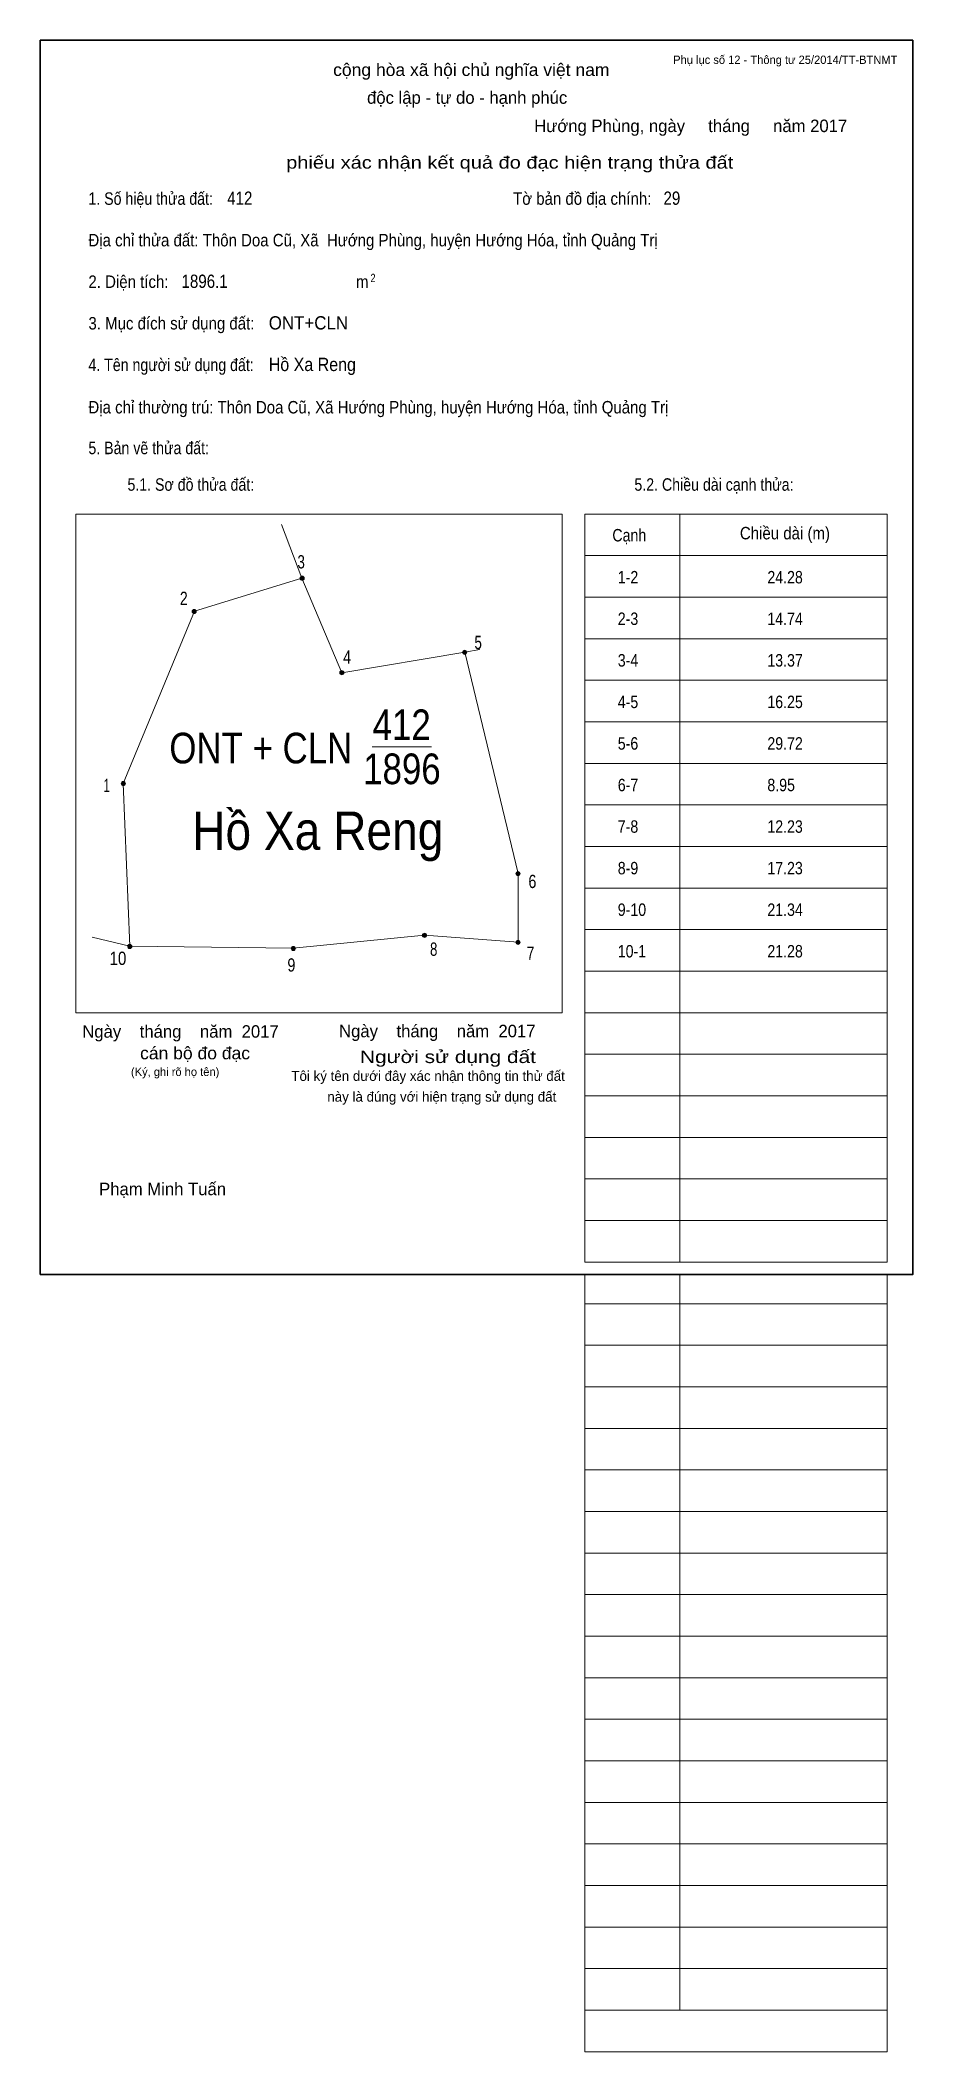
# Model space of a CAD drawing. Header units: centimetres. Extents: x 0 to 21, y -18.7 to 29.7.
import ezdxf
from ezdxf.enums import TextEntityAlignment as Align

# ---------------------------------------------------------------- set-up
doc = ezdxf.new("R2010")
doc.units = ezdxf.units.CM
doc.header["$LTSCALE"] = 0.12
for name, color, linetype in [('2', 7, 'Continuous'), ('3', 7, 'Continuous'), ('30', 7, 'Continuous'), ('34', 7, 'Continuous'), ('4', 7, 'Continuous'), ('5', 7, 'Continuous')]:
    doc.layers.add(name, color=color, linetype=linetype)
for name, color, linetype, lineweight in [('32', 7, 'Continuous', 13), ('6', 7, 'Continuous', 13), ('63', 7, 'Continuous', 13), ('7', 7, 'Continuous', 13)]:
    doc.layers.add(name, color=color, linetype=linetype, lineweight=lineweight)

msp = doc.modelspace()

# ---------------------------------------------------------------- hatches: boundary and pattern name
at = {"layer": '32'}
for points in [[(6.3538, 16.755, 1), (6.2538, 16.755, 1)], [(3.7556, 15.9547, 1), (3.6556, 15.9547, 1)], [(10.2648, 14.9737, 1), (10.1648, 14.9737, 1)], [(7.3089, 14.4814, 1), (7.2089, 14.4814, 1)], [(2.05, 11.815, 1), (1.95, 11.815, 1)], [(11.55, 9.6466, 1), (11.45, 9.6466, 1)], [(2.2049, 7.8948, 1), (2.1049, 7.8948, 1)], [(6.1399, 7.8469, 1), (6.0399, 7.8469, 1)], [(9.3004, 8.1622, 1), (9.2004, 8.1622, 1)], [(11.55, 7.9962, 1), (11.45, 7.9962, 1)]]:
    msp.add_hatch(color=256, dxfattribs=at).paths.add_polyline_path(points)

# ---------------------------------------------------------------- linework, layer by layer
for centre in [(6.3038, 16.755), (3.7056, 15.9547), (10.2148, 14.9737), (7.2589, 14.4814), (2, 11.815), (11.5, 9.6466), (2.1549, 7.8948), (6.0899, 7.8469), (9.2504, 8.1622), (11.5, 7.9962)]:
    msp.add_circle(centre, 0.05, dxfattribs=at)
at = {"layer": '6'}
for p, q in [((5.81, 18.05), (6.3, 16.76)), ((10.22, 14.98), (10.58, 15.04)), ((2, 11.82), (2.16, 7.9)), ((1.25, 8.12), (2.16, 7.9))]:
    msp.add_line(p, q, dxfattribs=at)
for points in [[(6.3, 16.76), (3.71, 15.96), (2, 11.82)], [(10.22, 14.98), (7.26, 14.48), (6.3, 16.76)], [(10.22, 14.98), (11.5, 9.65), (11.5, 8)], [(2.16, 7.9), (6.09, 7.85), (9.25, 8.17), (11.5, 8)]]:
    msp.add_lwpolyline(points, dxfattribs=at)
at = {"layer": '63'}
for p, q in [((0.86, 18.3), (12.56, 18.3)), ((0.86, 6.3), (0.86, 18.3)), ((12.56, 6.3), (12.56, 18.3)), ((13.11, 18.3), (20.38, 18.3)), ((13.11, 0.3), (13.11, 18.3)), ((15.39, 0.3), (15.39, 18.3)), ((20.38, 0.3), (20.38, 18.3)), ((13.11, 17.3), (20.38, 17.3)), ((13.11, 16.3), (20.38, 16.3)), ((13.11, 15.3), (20.38, 15.3)), ((13.11, 14.3), (20.38, 14.3)), ((13.11, 13.3), (20.38, 13.3)), ((13.11, 12.3), (20.38, 12.3)), ((13.11, 11.3), (20.38, 11.3)), ((13.11, 10.3), (20.38, 10.3)), ((13.11, 9.3), (20.38, 9.3)), ((13.11, 8.3), (20.38, 8.3)), ((13.11, 7.3), (20.38, 7.3)), ((0.86, 6.3), (12.56, 6.3)), ((13.11, 6.3), (20.38, 6.3)), ((13.11, 5.3), (20.38, 5.3)), ((13.11, 4.3), (20.38, 4.3)), ((13.11, 3.3), (20.38, 3.3)), ((13.11, 2.3), (20.38, 2.3)), ((13.11, 1.3), (20.38, 1.3)), ((13.11, 0.3), (20.38, 0.3)), ((13.11, -18.7), (13.11, 0)), ((15.39, -17.7), (15.39, 0)), ((20.38, -18.7), (20.38, 0)), ((13.11, -0.7), (20.38, -0.7)), ((13.11, -0.7), (20.38, -0.7)), ((13.11, -1.7), (20.38, -1.7)), ((13.11, -2.7), (20.38, -2.7)), ((13.11, -3.7), (20.38, -3.7)), ((13.11, -4.7), (20.38, -4.7)), ((13.11, -5.7), (20.38, -5.7)), ((13.11, -6.7), (20.38, -6.7)), ((13.11, -7.7), (20.38, -7.7)), ((13.11, -8.7), (20.38, -8.7)), ((13.11, -9.7), (20.38, -9.7)), ((13.11, -10.7), (20.38, -10.7)), ((13.11, -11.7), (20.38, -11.7)), ((13.11, -12.7), (20.38, -12.7)), ((13.11, -13.7), (20.38, -13.7)), ((13.11, -14.7), (20.38, -14.7)), ((13.11, -15.7), (20.38, -15.7)), ((13.11, -16.7), (20.38, -16.7)), ((13.11, -17.7), (20.38, -17.7)), ((13.11, -18.7), (20.38, -18.7))]:
    msp.add_line(p, q, dxfattribs=at)
at = {"layer": '63', "lineweight": 35}
msp.add_lwpolyline([(0, 0), (0, 29.7), (21, 29.7), (21, 0)], close=True, dxfattribs=at)
at = {"layer": '7'}
msp.add_line((7.99, 12.7), (9.42, 12.7), dxfattribs=at)

# ---------------------------------------------------------------- texts
at = {"layer": '2', "width": 0.9}
msp.add_text('Hồ Xa Reng', height=0.922, dxfattribs=at).set_placement((6.68, 10.22), align=Align.CENTER)
at = {"layer": '3', "width": 0.85}
msp.add_text('ONT + CLN', height=0.7376, dxfattribs=at).set_placement((7.51, 12.3), align=Align.RIGHT)
at = {"layer": '30', "width": 0.85}
for s, p in [('1-2', (13.9, 16.63)), ('24.28', (17.5, 16.63)), ('2-3', (13.9, 15.63)), ('14.74', (17.5, 15.63)), ('3-4', (13.9, 14.63)), ('13.37', (17.5, 14.63)), ('4-5', (13.9, 13.63)), ('16.25', (17.5, 13.63)), ('5-6', (13.9, 12.63)), ('29.72', (17.5, 12.63)), ('6-7', (13.9, 11.63)), ('8.95', (17.5, 11.63)), ('7-8', (13.9, 10.63)), ('12.23', (17.5, 10.63)), ('8-9', (13.9, 9.63)), ('17.23', (17.5, 9.63)), ('9-10', (13.9, 8.63)), ('21.34', (17.5, 8.63)), ('10-1', (13.9, 7.63)), ('21.28', (17.5, 7.63))]:
    msp.add_text(s, height=0.3, dxfattribs=at).set_placement(p)
at = {"layer": '32'}
for s, width, p in [('3', 0.75, (6.28, 16.99)), ('2', 0.8, (3.455, 16.11)), ('4', 0.8, (7.385, 14.7)), ('5', 0.75, (10.54, 15.05)), ('1', 0.65, (1.6, 11.61)), ('6', 0.8, (11.845, 9.3)), ('10', 0.85, (1.87, 7.45)), ('8', 0.75, (9.47, 7.67)), ('7', 0.75, (11.8, 7.57)), ('9', 0.8, (6.045, 7.29))]:
    msp.add_text(s, height=0.32, dxfattribs=dict(at, width=width)).set_placement(p, align=Align.CENTER)
at = {"layer": '34'}
for s, width, p in [('412', 0.85, (4.5, 25.74)), ('29', 0.85, (15, 25.74)), ('1896.1', 0.85, (3.4, 23.74)), ('ONT+CLN', 0.95, (5.5, 22.74)), ('Hồ Xa Reng', 0.9, (5.5, 21.74))]:
    msp.add_text(s, height=0.32, dxfattribs=dict(at, width=width)).set_placement(p)
at = {"layer": '4', "width": 0.85}
msp.add_text('412', height=0.7376, dxfattribs=at).set_placement((8.7, 12.86), align=Align.CENTER)
at = {"layer": '5', "width": 0.85}
msp.add_text('1896', height=0.7376, dxfattribs=at).set_placement((8.705, 11.8), align=Align.CENTER)
at = {"layer": '63', "width": 1.05}
msp.add_text('cộng hòa xã hội chủ nghĩa việt nam', height=0.3, dxfattribs=at).set_placement((10.375, 28.84), align=Align.CENTER)
at = {"layer": '63'}
for s, height, p in [('Phụ lục số 12 - Thông tư 25/2014/TT-BTNMT', 0.2, (20.63, 29.13)), ('Ngày    tháng    năm  2017', 0.3, (5.74, 5.7)), ('Ngày    tháng    năm  2017', 0.3, (11.92, 5.71)), ('(Ký, ghi rõ họ tên)', 0.2, (4.31, 4.78))]:
    msp.add_text(s, height=height, dxfattribs=at).set_placement(p, align=Align.RIGHT)
for s, height, p in [('độc lập - tự do - hạnh phúc', 0.3, (10.275, 28.17)), ('Hướng Phùng, ngày     tháng     năm 2017', 0.3, (15.655, 27.49)), ('Tôi ký tên dưới đây xác nhận thông tin thử đất', 0.24, (9.335, 4.66)), ('này là đúng với hiện trạng sử dụng đất', 0.24, (9.665, 4.16)), ('Phạm Minh Tuấn', 0.3, (2.945, 1.91))]:
    msp.add_text(s, height=height, dxfattribs=at).set_placement(p, align=Align.CENTER)
for s, width, p in [('phiếu xác nhận kết quả đo đạc hiện trạng thửa đất', 1.2, (16.68, 26.61)), ('cán bộ đo đạc', 1.05, (5.05, 5.18)), ('Người sử dụng đất', 1.25, (11.93, 5.09))]:
    msp.add_text(s, height=0.3, dxfattribs=dict(at, width=width)).set_placement(p, align=Align.RIGHT)
for s, height, width, p in [('1. Số hiệu thửa đất:', 0.3, 0.85, (1.16, 25.74)), ('Tờ bản đồ địa chính:', 0.3, 0.9, (11.38, 25.74)), ('Địa chỉ thửa đất: Thôn Doa Cũ, Xã  Hướng Phùng, huyện Hướng Hóa, tỉnh Quảng Trị', 0.3, 0.9, (1.16, 24.74)), ('2. Diện tích:', 0.3, 0.9, (1.16, 23.74)), ('m', 0.3, 0.9, (7.6, 23.74)), ('2', 0.2, 0.8, (7.95, 23.88)), ('3. Mục đích sử dụng đất:', 0.3, 0.9, (1.16, 22.74)), ('4. Tên người sử dụng đất:', 0.3, 0.85, (1.16, 21.74)), ('Địa chỉ thường trú: Thôn Doa Cũ, Xã Hướng Phùng, huyện Hướng Hóa, tỉnh Quảng Trị', 0.3, 0.9, (1.16, 20.72)), ('5. Bản vẽ thửa đất:', 0.3, 0.85, (1.16, 19.74)), ('5.1. Sơ đồ thửa đất:', 0.3, 0.85, (2.1, 18.86)), ('5.2. Chiều dài cạnh thửa:', 0.3, 0.85, (14.3, 18.86)), ('Cạnh', 0.3, 0.85, (13.77, 17.64)), ('Chiều dài (m)', 0.3, 0.9, (16.84, 17.69))]:
    msp.add_text(s, height=height, dxfattribs=dict(at, width=width)).set_placement(p)

doc.saveas('drawing.dxf')
